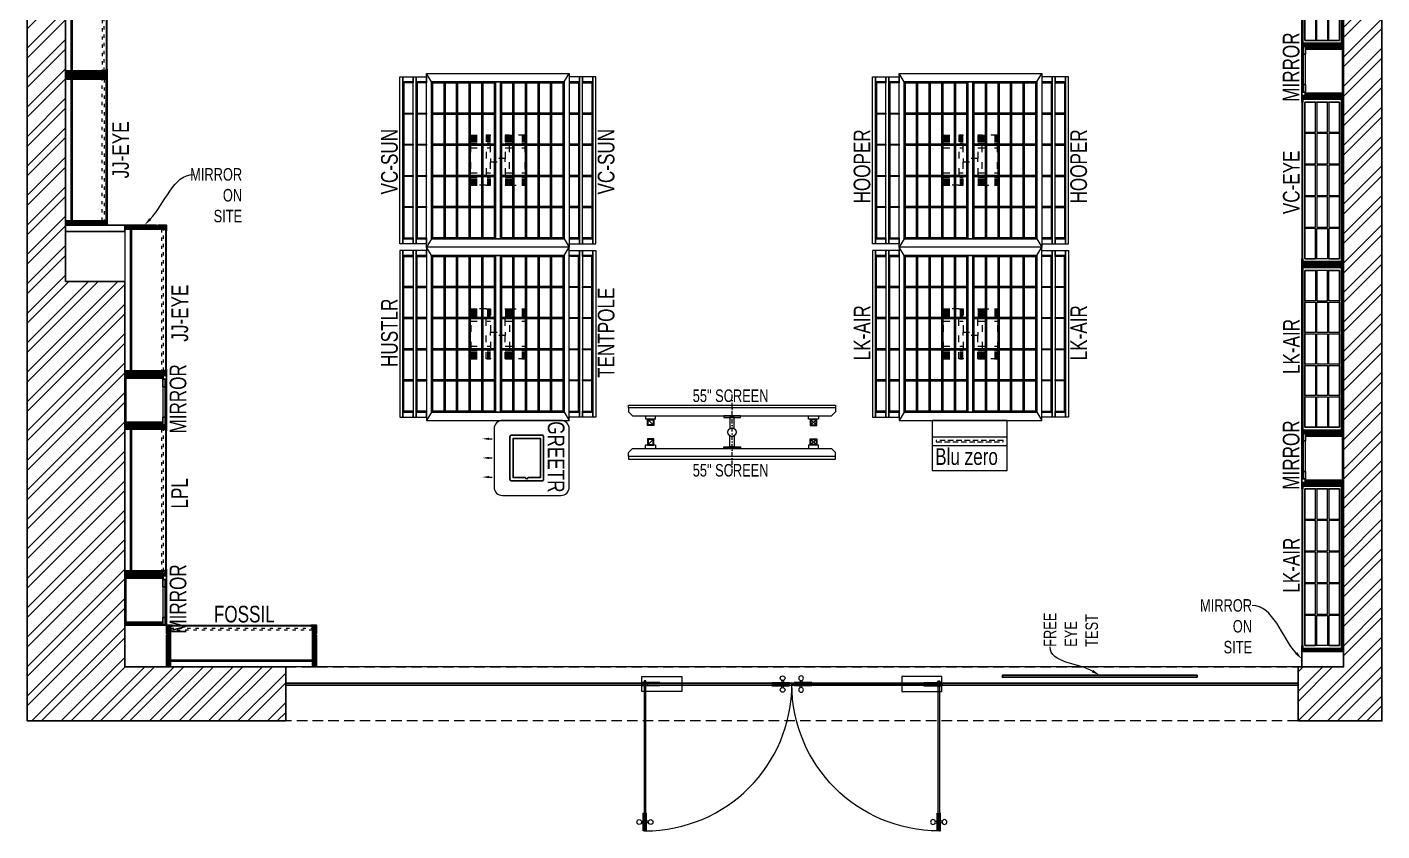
# Model space of a CAD drawing. Header units: feet. Extents: x 9481931 to 9490055, y -6861315 to -6851859.
# Drawn here: x 9481931 to 9490055, y -6861315 to -6856494 of the extents above; entities that cross this region are included whole.
import ezdxf
from ezdxf import colors
from ezdxf.entities.mleader import LeaderData, LeaderLine
from ezdxf.math import Vec2, Vec3

# ---------------------------------------------------------------- set-up
doc = ezdxf.new("R2010")
doc.units = ezdxf.units.FT
doc.header["$LTSCALE"] = 33
doc.header["$MEASUREMENT"] = 0
for name, pattern in [('ACAD_ISO03W100', [30, 12, -18]), ('D10_DASHED', [0.75, 0.5, -0.25]), ('DASHDOT2', [0.5, 0.25, -0.125, 0, -0.125]), ('HIDDEN', [9.525, 6.35, -3.175])]:
    doc.linetypes.add(name, pattern=pattern)
for name, color, linetype, lineweight in [('A-COL', 243, 'Continuous', 9), ('A-Glazing', 4, 'Continuous', 20), ('beam', 90, 'Continuous', 9), ('column hatch', 5, 'Continuous', 0), ('Glazing', 141, 'Continuous', 15), ('LENS-DIM', 252, 'Continuous', 5), ('LENS-FURNITURE', 13, 'Continuous', 9), ('LENS-PARTITION', 21, 'Continuous', 25), ('LENS-TEXT', 31, 'Continuous', 5), ('LENS_TEXT', 31, 'Continuous', 5), ('LK-EQPMT', 3, 'Continuous', 18), ('LK-FF&E FLOOR', 1, 'Continuous', 9), ('LK-FF&E WALL', 1, 'Continuous', 9), ('LK-IT', 3, 'Continuous', 18), ('LN-ELEVATION-1', 81, 'Continuous', 25), ('LN-ELEVATION-2', 103, 'Continuous', 20), ('LN-ELEVATION-3', 125, 'Continuous', 18), ('LN-ELEVATION-4', 145, 'Continuous', 13), ('LN-ELEVATION-5', 167, 'Continuous', 5), ('LN-HATCH', 251, 'Continuous', 0), ('PLANO-CARPET', 3, 'Continuous', 18), ('PLANO-TXT', 252, 'Continuous', 5)]:
    doc.layers.add(name, color=color, linetype=linetype, lineweight=lineweight)
for name, color, linetype in [('A-WALL', 1, 'Continuous'), ('PDF_beam plan', 5, 'Continuous'), ('window', 4, 'Continuous')]:
    doc.layers.add(name, color=color, linetype=linetype)
doc.styles.add('LK TXT', font='GILC____.TTF', dxfattribs={"height": 100})
doc.styles.get("Standard").update_dxf_attribs({"font": 'GILC____.TTF'})
pattern_1 = [(45, (7858558.917, 3503823.203), (-4.4901280605, 4.4901280605), [])]
pattern_2 = [(45, (4208834.247, 1706614.74), (-4.4901280605, 4.4901280605), [])]
pattern_3 = [(45, (4209134.247, 1706614.74), (-4.4901280605, 4.4901280605), [])]

# ---------------------------------------------------------------- blocks, each defined once
blk = doc.blocks.new('VC HD 1010')
at = {"layer": 'LN-HATCH', "ltscale": 0.5}
h = blk.add_hatch(dxfattribs=at)
h.set_pattern_fill('ANSI31', color=256, scale=2)
h.set_pattern_definition([(45, (3761554.586, 1795022.936), (-4.490128061, 4.490128061), [])])
h.paths.add_polyline_path([(-505.2, 24), (-505.2, -166), (-499.2, -166), (-499.2, -176), (-505.2, -176), (-505.2, -220), (-487.2, -220), (-487.2, 24)])
h = blk.add_hatch(dxfattribs=at)
h.set_pattern_fill('ANSI31', color=256, scale=2)
h.set_pattern_definition(pattern_1)
h.paths.add_polyline_path([(504.8, 24), (504.8, -166), (498.8, -166), (498.8, -176), (504.8, -176), (504.8, -220), (486.8, -220), (486.8, 24)])
h = blk.add_hatch(dxfattribs=at)
h.set_pattern_fill('ANSI31', color=256, scale=2)
h.set_pattern_definition([(45, (7858741.917, 3503823.203), (-4.4901280605, 4.4901280605), [])])
h.paths.add_polyline_path([(-470.2, -220), (-470.2, -226), (-505.2, -226), (-505.2, -220)])
h = blk.add_hatch(dxfattribs=at)
h.set_pattern_fill('ANSI31', color=256, scale=2)
h.set_pattern_definition(pattern_1)
h.paths.add_polyline_path([(476.8, -220), (476.8, -226), (511.8, -226), (511.8, -220)])
at = {"layer": 'LN-ELEVATION-1', "ltscale": 0.5}
for points in [[(-505.2, 24), (-505.2, -166), (-499.2, -166), (-499.2, -176), (-505.2, -176), (-505.2, -220), (-487.2, -220), (-487.2, 24)], [(486.8, 12), (-487.2, 12), (-487.2, 18), (486.8, 18)], [(504.8, 24), (504.8, -166), (498.8, -166), (498.8, -176), (504.8, -176), (504.8, -220), (486.8, -220), (486.8, 24)], [(-470.2, -220), (-470.2, -226), (-505.2, -226), (-505.2, -220)], [(469.8, -220), (469.8, -226), (504.8, -226), (504.8, -220)]]:
    blk.add_lwpolyline(points, close=True, dxfattribs=at)
at = {"layer": 'LN-ELEVATION-2', "ltscale": 0.5}
blk.add_lwpolyline([(470.2, 0), (-470.2, 0), (-470.2, -208), (470.2, -208)], close=True, dxfattribs=at)
at = {"layer": 'LN-ELEVATION-3', "ltscale": 0.5}
for p, q in [((-487.2, 24), (486.8, 24)), ((-470.2, -220), (469.8, -220)), ((469.8, -226), (-470.2, -226))]:
    blk.add_line(p, q, dxfattribs=at)
for points in [[(-470.2, 0), (-288.5, 0), (-288.5, -64), (-470.2, -64)], [(-280.5, 0), (-98.8, 0), (-98.8, -64), (-280.5, -64)], [(-90.8, 0), (90.8, 0), (90.8, -64), (-90.8, -64)], [(98.8, 0), (280.5, 0), (280.5, -64), (98.8, -64)], [(288.5, 0), (470.2, 0), (470.2, -64), (288.5, -64)], [(-470.2, -136), (-288.5, -136), (-288.5, -72), (-470.2, -72)], [(-280.5, -72), (-98.8, -72), (-98.8, -136), (-280.5, -136)], [(-90.8, -72), (90.8, -72), (90.8, -136), (-90.8, -136)], [(98.8, -72), (280.5, -72), (280.5, -136), (98.8, -136)], [(288.5, -72), (470.2, -72), (470.2, -136), (288.5, -136)], [(-470.2, -144), (-288.5, -144), (-288.5, -208), (-470.2, -208)], [(-280.5, -144), (-98.8, -144), (-98.8, -208), (-280.5, -208)], [(-90.8, -144), (90.8, -144), (90.8, -208), (-90.8, -208)], [(98.8, -144), (280.5, -144), (280.5, -208), (98.8, -208)], [(288.5, -144), (470.2, -144), (470.2, -208), (288.5, -208)]]:
    blk.add_lwpolyline(points, close=True, dxfattribs=at)
blk = doc.blocks.new('MIRROR')
at = {"layer": 'LN-HATCH', "ltscale": 0.5}
h = blk.add_hatch(dxfattribs=at)
h.set_pattern_fill('ANSI31', color=256, scale=2)
h.set_pattern_definition([(45, (4060433.7416, 1708720.787), (-4.4901280605, 4.4901280605), [])])
h.paths.add_polyline_path([(212.9, 101.3), (230.9, 101.3), (230.9, -127.7), (212.9, -127.7)])
h.paths.add_polyline_path([(230.9, 95.3), (494.9, 95.3), (494.9, 101.3), (230.9, 101.3)])
h.paths.add_polyline_path([(512.9, 101.3), (494.9, 101.3), (494.9, -127.7), (512.9, -127.7)])
at = {"layer": 'Defpoints'}
blk.add_lwpolyline([(512.9, 101.3), (212.9, 101.3), (212.9, -148.7), (512.9, -148.7)], close=True, dxfattribs=at)
at = {"layer": 'LN-ELEVATION-1'}
for points in [[(212.9, 101.3), (230.9, 101.3), (230.9, -127.7), (212.9, -127.7)], [(230.9, 95.3), (494.9, 95.3), (494.9, 101.3), (230.9, 101.3)], [(512.9, 101.3), (494.9, 101.3), (494.9, -127.7), (512.9, -127.7)], [(259.9, -141.7), (259.9, -127.7), (214.9, -127.7), (214.9, -148.7), (223.9, -148.7), (223.9, -147.2), (216.4, -147.2), (216.4, -141.7)], [(442.9, -141.7), (442.9, -127.7), (487.9, -127.7), (487.9, -148.7), (478.9, -148.7), (478.9, -147.2), (486.4, -147.2), (486.4, -141.7)], [(504.9, -148.7), (504.9, -147.2), (509.4, -147.2), (509.4, -129.2), (487.9, -129.2), (487.9, -127.7), (510.9, -127.7), (510.9, -148.7)]]:
    blk.add_lwpolyline(points, close=True, dxfattribs=at)
at = {"layer": 'LN-ELEVATION-2', "color": 4, "lineweight": 0}
blk.add_lwpolyline([(216.4, -141.7), (486.4, -141.7), (486.4, -147.2), (216.4, -147.2)], close=True, dxfattribs=at)
at = {"layer": 'LN-ELEVATION-2'}
blk.add_lwpolyline([(259.9, -141.7), (442.9, -141.7), (442.9, -127.7), (259.9, -127.7)], close=True, dxfattribs=at)
at = {"layer": 'LN-ELEVATION-4', "ltscale": 0.5}
blk.add_line((478.9, -148.7), (223.9, -148.7), dxfattribs=at)
blk = doc.blocks.new('Entrance Door')
at = {"layer": 'Glazing', "ltscale": 111}
blk.add_hatch(color=256, dxfattribs=at).paths.add_polyline_path([(18, -35), (18, -1235), (30, -1235), (30, -35)])
at = {"layer": 'Glazing'}
for p, q in [((30, -54), (18, -66)), ((1118, -31), (1118, -54)), ((1118, -89), (1118, -66)), ((1133, -31), (1133, -54)), ((1133, -89), (1133, -66))]:
    blk.add_line(p, q, dxfattribs=at)
at = {"layer": 'Glazing', "ltscale": 44}
for p, q in [((-5, -1156), (18, -1156)), ((-5, -1171), (18, -1171)), ((53, -1156), (30, -1156)), ((53, -1171), (30, -1171))]:
    blk.add_line(p, q, dxfattribs=at)
at = {"layer": 'Glazing'}
for points in [[(320, -120), (0, -120), (0, 0), (320, 0)], [(0, -54), (142, -54), (142, -47), (0, -47)], [(0, -66), (142, -66), (142, -74), (0, -74)], [(1181, -54), (1038, -54), (1038, -47), (1181, -47)], [(1181, -66), (1038, -66), (1038, -74), (1181, -74)]]:
    blk.add_lwpolyline(points, close=True, dxfattribs=at)
at = {"layer": 'Glazing', "ltscale": 222}
blk.add_lwpolyline([(-2, -66), (1199, -66), (1199, -54), (-2, -54)], close=True, dxfattribs=at)
at = {"layer": 'Glazing', "ltscale": 111}
blk.add_lwpolyline([(18, -35), (18, -1235), (30, -1235), (30, -35)], close=True, dxfattribs=at)
at = {"layer": 'Glazing', "ltscale": 44}
for points in [[(18, -1093), (18, -1235), (10, -1235), (10, -1093)], [(30, -1093), (30, -1235), (37, -1235), (37, -1093)]]:
    blk.add_lwpolyline(points, close=True, dxfattribs=at)
at = {"layer": 'Glazing'}
for centre, radius in [((1125, -14), 19), ((24, -59), 19.8), ((1125, -107), 19)]:
    blk.add_circle(centre, radius, dxfattribs=at)
at = {"layer": 'Glazing', "ltscale": 44}
for centre in [(-22, -1164), (70, -1164)]:
    blk.add_circle(centre, 19, dxfattribs=at)
at = {"layer": 'Glazing', "ltscale": 222}
blk.add_arc((24, -60), 1175, 270, 359.9996, dxfattribs=at)
blk = doc.blocks.new('A$Ca95fa84c')
at = {"layer": 'column hatch'}
h = blk.add_hatch(color=8, dxfattribs=at)
h.dxf.hatch_style = 1
h.paths.add_polyline_path([(-11563.3, 5674.4), (-12275.9, 5674.4), (-12275.9, 4644.3), (-11563.3, 4644.3)])
h = blk.add_hatch(color=8, dxfattribs=at)
h.dxf.hatch_style = 1
h.paths.add_polyline_path([(-4864.5, 4644.4), (-4151.5, 4644.4), (-4151.5, 5674.4), (-4864.5, 5674.4)])
at = {"layer": 'LN-HATCH'}
h = blk.add_hatch(dxfattribs=at)
h.set_pattern_fill('ANSI32', color=256, scale=333, angle=180)
h.set_pattern_definition([(225, (-11199673.97, 5497379), (88.2999593, -88.2999593), []), (225, (-11199732.84, 5497379), (88.2999593, -88.2999593), [])])
h.paths.add_polyline_path([(-11690.3, -486.5), (-12045.9, -486.5), (-12045.9, 4644.3), (-12275.9, 4644.3), (-12275.9, -3121.9), (-10725.1, -3121.9), (-10725.1, -2797.9), (-11690.3, -2797.9)])
h.paths.add_polyline_path([(-4151.5, 4644.4), (-4381.5, 4644.4), (-4381.5, -2797.9), (-4654.5, -2797.9), (-4654.5, -3121.9), (-4151.5, -3121.9)])
h.paths.add_polyline_path([(-4864.5, 5444.4), (-4864.5, 5674.4), (-11563.3, 5674.4), (-11563.3, 5444.4)])
at = {"layer": 'A-COL'}
for p, q in [((-12275.9, 4644.3, -51149.5), (-12275.9, 5674.4, -51149.5)), ((-12275.9, 5674.4, -51149.5), (-11563.3, 5674.4, -51149.5)), ((-11563.3, 4644.3, -51149.5), (-11563.3, 5674.4, -51149.5)), ((-12275.9, 4644.3, -51149.5), (-11563.3, 4644.3, -51149.5))]:
    blk.add_line(p, q, dxfattribs=at)
at = {"layer": 'A-COL', "elevation": -51149.5}
blk.add_lwpolyline([(-4864.5, 4644.4), (-4151.5, 4644.4), (-4151.5, 5674.4), (-4864.5, 5674.4)], close=True, dxfattribs=at)
at = {"layer": 'A-WALL'}
for p, q in [((-12275.9, -3121.9, -51149.5), (-12275.9, 4644.3, -51149.5)), ((-12045.9, -486.5, -51149.5), (-12045.9, 4644.3, -51149.5)), ((-11690.3, -486.5, -51149.5), (-12045.9, -486.5, -51149.5)), ((-11690.3, -2797.9, -51149.5), (-11690.3, -486.5, -51149.5)), ((-10725.1, -2797.9, -51149.5), (-11690.3, -2797.9, -51149.5)), ((-10725.1, -3121.9, -51149.5), (-10725.1, -2797.9, -51149.5)), ((-4654.5, -3121.9, -51149.5), (-4654.5, -2797.9, -51149.5)), ((-4654.5, -2797.9, -51149.5), (-4381.5, -2797.9, -51149.5)), ((-12275.9, -3121.9, -51149.5), (-10725.1, -3121.9, -51149.5)), ((-4654.5, -3121.9, -51149.5), (-4151.5, -3121.9, -51149.5))]:
    blk.add_line(p, q, dxfattribs=at)
at = {"layer": 'A-WALL', "elevation": -51149.5}
for points in [[(-4864.5, 5674.4), (-11563.3, 5674.4), (-11563.3, 5444.4), (-4864.5, 5444.4)], [(-4151.5, 4644.4), (-4381.5, 4644.4), (-4381.5, -2797.9), (-4654.5, -2797.9), (-4654.5, -3121.9), (-4151.5, -3121.9)]]:
    blk.add_lwpolyline(points, close=True, dxfattribs=at)
at = {"layer": 'beam', "linetype": 'HIDDEN', "ltscale": 0.3, "elevation": -51149.5}
blk.add_lwpolyline([(-10725.1, -2797.9), (-4654.5, -2797.9), (-4654.5, -3121.9), (-10725.1, -3121.9)], close=True, dxfattribs=at)
at = {"layer": 'PDF_beam plan', "lineweight": 5}
blk.add_line((-4654.5, -2797.9, -51149.5), (-10725.1, -2797.9, -51149.5), dxfattribs=at)
at = {"layer": 'window'}
for p, q in [((-10725.1, -2894.8, -51149.5), (-4654.5, -2894.8, -51149.5)), ((-10725.1, -2906.8, -51149.5), (-4654.5, -2906.8, -51149.5))]:
    blk.add_line(p, q, dxfattribs=at)
blk = doc.blocks.new('JJ SH 900')
at = {"layer": 'LN-HATCH', "ltscale": 0.5}
h = blk.add_hatch(dxfattribs=at)
h.set_pattern_fill('ANSI31', color=256, scale=50)
h.paths.add_polyline_path([(-911.8, 0), (-911.8, -190), (-905.8, -190), (-905.8, -200), (-911.8, -200), (-911.8, -244), (-886.8, -244), (-886.8, 0)])
h = blk.add_hatch(dxfattribs=at)
h.set_pattern_fill('ANSI31', color=256, scale=2)
h.set_pattern_definition(pattern_2)
h.paths.add_polyline_path([(-11.8, 0), (-11.8, -190), (-17.8, -190), (-17.8, -200), (-11.8, -200), (-11.8, -244), (-36.8, -244), (-36.8, 0)])
h = blk.add_hatch(dxfattribs=at)
h.set_pattern_fill('ANSI31', color=256, scale=2)
h.set_pattern_definition(pattern_3)
h.paths.add_polyline_path([(-36.8, -40), (-886.8, -40), (-886.8, -34), (-36.8, -34)])
h = blk.add_hatch(dxfattribs=at)
h.set_pattern_fill('ANSI31', color=256, scale=2)
h.set_pattern_definition(pattern_3)
h.paths.add_polyline_path([(-876.8, -244), (-876.8, -250), (-911.8, -250), (-911.8, -244)])
h = blk.add_hatch(dxfattribs=at)
h.set_pattern_fill('ANSI31', color=256, scale=2)
h.set_pattern_definition(pattern_2)
h.paths.add_polyline_path([(-46.8, -244), (-46.8, -250), (-11.8, -250), (-11.8, -244)])
at = {"layer": 'LN-ELEVATION-1', "ltscale": 0.5}
for points in [[(-911.8, 0), (-911.8, -190), (-905.8, -190), (-905.8, -200), (-911.8, -200), (-911.8, -244), (-886.8, -244), (-886.8, 0)], [(-11.8, 0), (-11.8, -190), (-17.8, -190), (-17.8, -200), (-11.8, -200), (-11.8, -244), (-36.8, -244), (-36.8, 0)], [(-36.8, -40), (-886.8, -40), (-886.8, -34), (-36.8, -34)], [(-876.8, -244), (-876.8, -250), (-911.8, -250), (-911.8, -244)], [(-46.8, -244), (-46.8, -250), (-11.8, -250), (-11.8, -244)]]:
    blk.add_lwpolyline(points, close=True, dxfattribs=at)
at = {"layer": 'LN-ELEVATION-3', "ltscale": 0.5}
for p, q in [((-886.8, 0), (-36.8, 0)), ((-876.8, -244), (-46.8, -244)), ((-46.8, -250), (-876.8, -250))]:
    blk.add_line(p, q, dxfattribs=at)
at = {"layer": 'LN-ELEVATION-4', "linetype": 'ACAD_ISO03W100', "ltscale": 0.05}
blk.add_lwpolyline([(-886.8, -220), (-36.8, -220), (-36.8, -232), (-886.8, -232)], close=True, dxfattribs=at)
blk = doc.blocks.new('ffgd')
at = {"layer": 'LN-ELEVATION-4', "linetype": 'ACAD_ISO03W100', "ltscale": 0.1}
blk.add_lwpolyline([(0, 47.3), (0, -41.5), (-20, -41.5), (-20, 47.3)], close=True, dxfattribs=at)
at = {"layer": 'LN-ELEVATION-5', "linetype": 'ACAD_ISO03W100', "ltscale": 0.1}
for p, q in [((-159.9, 165.7), (-159.9, 47.3)), ((-159.7, 165.7), (-159.7, 47.3)), ((-159.4, 165.7), (-159.4, 47.3)), ((-159, 165.7), (-159, 47.3)), ((-158.5, 165.7), (-158.5, 47.3)), ((-157.9, 165.7), (-157.9, 47.3)), ((-157.1, 165.7), (-157.1, 47.3)), ((-156.1, 165.7), (-156.1, 47.3)), ((-154.1, 165.7), (-154.1, 47.3)), ((-151.1, 165.7), (-151.1, 47.3)), ((-146.1, 165.7), (-146.1, 47.3)), ((-141.1, 165.7), (-141.1, 47.3)), ((-135.1, 165.7), (-135.1, 47.3)), ((-128.1, 165.7), (-128.1, 47.3)), ((-120.1, 165.7), (-120.1, 47.3)), ((-111.1, 165.7), (-111.1, 47.3)), ((-102.1, 165.7), (-102.1, 47.3)), ((-85, 165.7), (-85, 47.3)), ((65, 165.7), (65, 47.3)), ((82.1, 165.7), (82.1, 47.3)), ((91.1, 165.7), (91.1, 47.3)), ((100.1, 165.7), (100.1, 47.3)), ((108.1, 165.7), (108.1, 47.3)), ((115.1, 165.7), (115.1, 47.3)), ((121.1, 165.7), (121.1, 47.3)), ((126.1, 165.7), (126.1, 47.3)), ((131.1, 165.7), (131.1, 47.3)), ((134.1, 165.7), (134.1, 47.3)), ((136.1, 165.7), (136.1, 47.3)), ((137.1, 165.7), (137.1, 47.3)), ((137.9, 165.7), (137.9, 47.3)), ((138.5, 165.7), (138.5, 47.3)), ((139, 165.7), (139, 47.3)), ((139.4, 165.7), (139.4, 47.3)), ((139.7, 165.7), (139.7, 47.3)), ((139.9, 165.7), (139.9, 47.3)), ((-159.9, -41.5), (-159.9, -159.9)), ((-159.7, -41.5), (-159.7, -159.9)), ((-159.4, -41.5), (-159.4, -159.9)), ((-159, -41.5), (-159, -159.9)), ((-158.5, -41.5), (-158.5, -159.9)), ((-157.9, -41.5), (-157.9, -159.9)), ((-157.1, -41.5), (-157.1, -159.9)), ((-156.1, -41.5), (-156.1, -159.9)), ((-154.1, -41.5), (-154.1, -159.9)), ((-151.1, -41.5), (-151.1, -159.9)), ((-146.1, -41.5), (-146.1, -159.9)), ((-141.1, -41.5), (-141.1, -159.9)), ((-135.1, -41.5), (-135.1, -159.9)), ((-128.1, -41.5), (-128.1, -159.9)), ((-120.1, -41.5), (-120.1, -159.9)), ((-111.1, -41.5), (-111.1, -159.9)), ((-102.1, -41.5), (-102.1, -159.9)), ((-85, -41.5), (-85, -159.9)), ((65, -41.5), (65, -159.9)), ((82.1, -41.5), (82.1, -159.9)), ((91.1, -41.5), (91.1, -159.9)), ((100.1, -41.5), (100.1, -159.9)), ((108.1, -41.5), (108.1, -159.9)), ((115.1, -41.5), (115.1, -159.9)), ((121.1, -41.5), (121.1, -159.9)), ((126.1, -41.5), (126.1, -159.9)), ((131.1, -41.5), (131.1, -159.9)), ((134.1, -41.5), (134.1, -159.9)), ((136.1, -41.5), (136.1, -159.9)), ((137.1, -41.5), (137.1, -159.9)), ((137.9, -41.5), (137.9, -159.9)), ((138.5, -41.5), (138.5, -159.9)), ((139, -41.5), (139, -159.9)), ((139.4, -41.5), (139.4, -159.9)), ((139.7, -41.5), (139.7, -159.9)), ((139.9, -41.5), (139.9, -159.9))]:
    blk.add_line(p, q, dxfattribs=at)
for points in [[(140, 73), (140, 165.7), (-160, 165.7), (-160, 73)], [(140, -67.1), (140, -159.9), (-160, -159.9), (-160, -67.1)]]:
    blk.add_lwpolyline(points, dxfattribs=at)
for points in [[(140, 73), (140, 47.3), (-160, 47.3), (-160, 73)], [(140, -41.5), (140, -67.1), (-160, -67.1), (-160, -41.5)]]:
    blk.add_lwpolyline(points, close=True, dxfattribs=at)
blk = doc.blocks.new('EURO 1040 x 1175')
at = {"layer": 'LN-ELEVATION-1'}
for points in [[(-470, -327.4), (470, -327.4), (470, 467.6), (-470, 467.6)], [(-470, 85.1), (470, 85.1), (470, 467.6), (-470, 467.6)], [(-283.2, 85.1), (-277.2, 85.1), (-277.2, 467.6), (-283.2, 467.6)], [(-96.4, 85.1), (-90.4, 85.1), (-90.4, 467.6), (-96.4, 467.6)], [(90.4, 85.1), (96.4, 85.1), (96.4, 467.6), (90.4, 467.6)], [(277.2, 85.1), (283.2, 85.1), (283.2, 467.6), (277.2, 467.6)], [(-470, 386.6), (-283.2, 386.6), (-283.2, 392.6), (-470, 392.6)], [(-277.2, 386.6), (-96.4, 386.6), (-96.4, 392.6), (-277.2, 392.6)], [(-90.4, 386.6), (90.4, 386.6), (90.4, 392.6), (-90.4, 392.6)], [(96.4, 386.6), (277.2, 386.6), (277.2, 392.6), (96.4, 392.6)], [(283.2, 386.6), (470, 386.6), (470, 392.6), (283.2, 392.6)], [(-470, 311.2), (-283.2, 311.2), (-283.2, 317.2), (-470, 317.2)], [(-277.2, 311.2), (-96.4, 311.2), (-96.4, 317.2), (-277.2, 317.2)], [(-90.4, 311.2), (90.4, 311.2), (90.4, 317.2), (-90.4, 317.2)], [(96.4, 311.2), (277.2, 311.2), (277.2, 317.2), (96.4, 317.2)], [(283.2, 311.2), (470, 311.2), (470, 317.2), (283.2, 317.2)], [(-470, 235.8), (-283.2, 235.8), (-283.2, 241.8), (-470, 241.8)], [(-470, 160.4), (-283.2, 160.4), (-283.2, 166.4), (-470, 166.4)], [(-277.2, 235.8), (-96.4, 235.8), (-96.4, 241.8), (-277.2, 241.8)], [(-277.2, 160.4), (-96.4, 160.4), (-96.4, 166.4), (-277.2, 166.4)], [(-90.4, 235.8), (90.4, 235.8), (90.4, 241.8), (-90.4, 241.8)], [(-90.4, 160.4), (90.4, 160.4), (90.4, 166.4), (-90.4, 166.4)], [(96.4, 235.8), (277.2, 235.8), (277.2, 241.8), (96.4, 241.8)], [(96.4, 160.4), (277.2, 160.4), (277.2, 166.4), (96.4, 166.4)], [(283.2, 235.8), (470, 235.8), (470, 241.8), (283.2, 241.8)], [(283.2, 160.4), (470, 160.4), (470, 166.4), (283.2, 166.4)], [(-470, 85.1), (470, 85.1), (470, 55.1), (-470, 55.1)], [(-470, 55.1), (470, 55.1), (470, -327.4), (-470, -327.4)], [(-283.2, 55.1), (-277.2, 55.1), (-277.2, -327.4), (-283.2, -327.4)], [(-96.4, 55.1), (-90.4, 55.1), (-90.4, -327.4), (-96.4, -327.4)], [(90.4, 55.1), (96.4, 55.1), (96.4, -327.4), (90.4, -327.4)], [(277.2, 55.1), (283.2, 55.1), (283.2, -327.4), (277.2, -327.4)], [(-470, -20.3), (-283.2, -20.3), (-283.2, -26.3), (-470, -26.3)], [(-277.2, -20.3), (-96.4, -20.3), (-96.4, -26.3), (-277.2, -26.3)], [(-90.4, -20.3), (90.4, -20.3), (90.4, -26.3), (-90.4, -26.3)], [(96.4, -20.3), (277.2, -20.3), (277.2, -26.3), (96.4, -26.3)], [(283.2, -20.3), (470, -20.3), (470, -26.3), (283.2, -26.3)], [(-470, -95.7), (-283.2, -95.7), (-283.2, -101.7), (-470, -101.7)], [(-277.2, -95.7), (-96.4, -95.7), (-96.4, -101.7), (-277.2, -101.7)], [(-90.4, -95.7), (90.4, -95.7), (90.4, -101.7), (-90.4, -101.7)], [(96.4, -95.7), (277.2, -95.7), (277.2, -101.7), (96.4, -101.7)], [(283.2, -95.7), (470, -95.7), (470, -101.7), (283.2, -101.7)], [(-470, -171.1), (-283.2, -171.1), (-283.2, -177.1), (-470, -177.1)], [(-277.2, -171.1), (-96.4, -171.1), (-96.4, -177.1), (-277.2, -177.1)], [(-90.4, -171.1), (90.4, -171.1), (90.4, -177.1), (-90.4, -177.1)], [(96.4, -171.1), (277.2, -171.1), (277.2, -177.1), (96.4, -177.1)], [(283.2, -171.1), (470, -171.1), (470, -177.1), (283.2, -177.1)], [(-470, -246.4), (-283.2, -246.4), (-283.2, -252.4), (-470, -252.4)], [(-277.2, -246.4), (-96.4, -246.4), (-96.4, -252.4), (-277.2, -252.4)], [(-90.4, -246.4), (90.4, -246.4), (90.4, -252.4), (-90.4, -252.4)], [(96.4, -246.4), (277.2, -246.4), (277.2, -252.4), (96.4, -252.4)], [(283.2, -246.4), (470, -246.4), (470, -252.4), (283.2, -252.4)]]:
    blk.add_lwpolyline(points, close=True, dxfattribs=at)
for points in [[(-283.2, 461.6), (-464, 461.6), (-464, 317.2)], [(-96.4, 461.6), (-277.2, 461.6)], [(90.4, 461.6), (-90.4, 461.6)], [(277.2, 461.6), (96.4, 461.6)], [(464, 317.2), (464, 461.6), (283.2, 461.6)], [(-464, 311.2), (-464, 241.8)], [(464, 241.8), (464, 311.2)], [(-464, 235.8), (-464, 166.4)], [(464, 166.4), (464, 235.8)], [(-464, 160.4), (-464, 91.1), (-283.2, 91.1)], [(-277.2, 91.1), (-96.4, 91.1)], [(-90.4, 91.1), (90.4, 91.1)], [(96.4, 91.1), (277.2, 91.1)], [(283.2, 91.1), (464, 91.1), (464, 160.4)], [(-464, -20.3), (-464, 49.1), (-283.2, 49.1)], [(-277.2, 49.1), (-96.4, 49.1)], [(-90.4, 49.1), (90.4, 49.1)], [(96.4, 49.1), (277.2, 49.1)], [(283.2, 49.1), (464, 49.1), (464, -20.3)], [(-464, -95.7), (-464, -26.3)], [(464, -26.3), (464, -95.7)], [(-464, -171.1), (-464, -101.7)], [(464, -101.7), (464, -171.1)], [(-283.2, -321.4), (-464, -321.4), (-464, -177.1)], [(464, -177.1), (464, -321.4), (283.2, -321.4)], [(-96.4, -321.4), (-277.2, -321.4)], [(90.4, -321.4), (-90.4, -321.4)], [(277.2, -321.4), (96.4, -321.4)]]:
    blk.add_lwpolyline(points, dxfattribs=at)
at = {"layer": 'LN-ELEVATION-2'}
blk.add_lwpolyline([(-520, -357.4), (520, -357.4), (520, 497.6), (-520, 497.6)], close=True, dxfattribs=at)
for points in [[(-470, 467.6), (-520, 497.6)], [(470, 467.6), (520, 497.6)], [(-470, -327.4), (-520, -357.4)], [(470, -327.4), (520, -357.4)]]:
    blk.add_lwpolyline(points, dxfattribs=at)
at = {"layer": 'LN-ELEVATION-3'}
for points in [[(-500, 559.6), (500, 559.6), (500, 577.6), (-500, 577.6)], [(-500, 497.6), (-470, 497.6), (-470, 559.6), (-500, 559.6)], [(470, 497.6), (500, 497.6), (500, 559.6), (470, 559.6)], [(-500, -357.4), (-470, -357.4), (-470, -419.4), (-500, -419.4)], [(470, -357.4), (500, -357.4), (500, -419.4), (470, -419.4)], [(-500, -419.4), (500, -419.4), (500, -437.4), (-500, -437.4)]]:
    blk.add_lwpolyline(points, close=True, dxfattribs=at)
at = {"layer": 'LN-ELEVATION-4'}
for points in [[(-500, 639.6), (500, 639.6), (500, 657.6), (-500, 657.6)], [(-500, 577.6), (-470, 577.6), (-470, 639.6), (-500, 639.6)], [(470, 577.6), (500, 577.6), (500, 639.6), (470, 639.6)], [(-470, 497.6), (-464, 497.6), (-464, 559.6), (-470, 559.6)], [(-464, 553.6), (-283.2, 553.6), (-283.2, 559.6), (-464, 559.6)], [(-283.2, 497.6), (-277.2, 497.6), (-277.2, 559.6), (-283.2, 559.6)], [(-277.2, 553.6), (-96.4, 553.6), (-96.4, 559.6), (-277.2, 559.6)], [(-96.4, 497.6), (-90.4, 497.6), (-90.4, 559.6), (-96.4, 559.6)], [(-90.4, 553.6), (90.4, 553.6), (90.4, 559.6), (-90.4, 559.6)], [(90.4, 497.6), (96.4, 497.6), (96.4, 559.6), (90.4, 559.6)], [(96.4, 553.6), (277.2, 553.6), (277.2, 559.6), (96.4, 559.6)], [(277.2, 497.6), (283.2, 497.6), (283.2, 559.6), (277.2, 559.6)], [(283.2, 553.6), (464, 553.6), (464, 559.6), (283.2, 559.6)], [(464, 497.6), (470, 497.6), (470, 559.6), (464, 559.6)], [(-470, -357.4), (-464, -357.4), (-464, -419.4), (-470, -419.4)], [(-283.2, -357.4), (-277.2, -357.4), (-277.2, -419.4), (-283.2, -419.4)], [(-96.4, -357.4), (-90.4, -357.4), (-90.4, -419.4), (-96.4, -419.4)], [(90.4, -357.4), (96.4, -357.4), (96.4, -419.4), (90.4, -419.4)], [(277.2, -357.4), (283.2, -357.4), (283.2, -419.4), (277.2, -419.4)], [(464, -357.4), (470, -357.4), (470, -419.4), (464, -419.4)], [(-500, -437.4), (-470, -437.4), (-470, -499.4), (-500, -499.4)], [(-464, -413.4), (-283.2, -413.4), (-283.2, -419.4), (-464, -419.4)], [(-277.2, -413.4), (-96.4, -413.4), (-96.4, -419.4), (-277.2, -419.4)], [(-90.4, -413.4), (90.4, -413.4), (90.4, -419.4), (-90.4, -419.4)], [(96.4, -413.4), (277.2, -413.4), (277.2, -419.4), (96.4, -419.4)], [(283.2, -413.4), (464, -413.4), (464, -419.4), (283.2, -419.4)], [(470, -437.4), (500, -437.4), (500, -499.4), (470, -499.4)], [(-500, -499.4), (500, -499.4), (500, -517.4), (-500, -517.4)]]:
    blk.add_lwpolyline(points, close=True, dxfattribs=at)
at = {"layer": 'LN-ELEVATION-5'}
for points in [[(-470, 577.6), (-464, 577.6), (-464, 639.6), (-470, 639.6)], [(-464, 633.6), (-283.2, 633.6), (-283.2, 639.6), (-464, 639.6)], [(-283.2, 577.6), (-277.2, 577.6), (-277.2, 639.6), (-283.2, 639.6)], [(-277.2, 633.6), (-96.4, 633.6), (-96.4, 639.6), (-277.2, 639.6)], [(-96.4, 577.6), (-90.4, 577.6), (-90.4, 639.6), (-96.4, 639.6)], [(-90.4, 633.6), (90.4, 633.6), (90.4, 639.6), (-90.4, 639.6)], [(90.4, 577.6), (96.4, 577.6), (96.4, 639.6), (90.4, 639.6)], [(96.4, 633.6), (277.2, 633.6), (277.2, 639.6), (96.4, 639.6)], [(277.2, 577.6), (283.2, 577.6), (283.2, 639.6), (277.2, 639.6)], [(283.2, 633.6), (464, 633.6), (464, 639.6), (283.2, 639.6)], [(464, 577.6), (470, 577.6), (470, 639.6), (464, 639.6)], [(-470, -437.4), (-464, -437.4), (-464, -499.4), (-470, -499.4)], [(-283.2, -437.4), (-277.2, -437.4), (-277.2, -499.4), (-283.2, -499.4)], [(-96.4, -437.4), (-90.4, -437.4), (-90.4, -499.4), (-96.4, -499.4)], [(90.4, -437.4), (96.4, -437.4), (96.4, -499.4), (90.4, -499.4)], [(277.2, -437.4), (283.2, -437.4), (283.2, -499.4), (277.2, -499.4)], [(464, -437.4), (470, -437.4), (470, -499.4), (464, -499.4)], [(-464, -493.4), (-283.2, -493.4), (-283.2, -499.4), (-464, -499.4)], [(-277.2, -493.4), (-96.4, -493.4), (-96.4, -499.4), (-277.2, -499.4)], [(-90.4, -493.4), (90.4, -493.4), (90.4, -499.4), (-90.4, -499.4)], [(96.4, -493.4), (277.2, -493.4), (277.2, -499.4), (96.4, -499.4)], [(283.2, -493.4), (464, -493.4), (464, -499.4), (283.2, -499.4)]]:
    blk.add_lwpolyline(points, close=True, dxfattribs=at)
at = {"layer": 'LENS-DIM'}
blk.add_blockref('ffgd', (10, 67.1), dxfattribs=at)
blk = doc.blocks.new('GREETR 450x450')
at = {"layer": 'LN-ELEVATION-1', "linetype": 'ByBlock', "lineweight": -2}
for p, q in [((481.3, 339.7), (461, 339.7)), ((481.3, 225), (461, 225)), ((481.3, 110.3), (461, 110.3))]:
    blk.add_line(p, q, dxfattribs=at)
at = {"layer": 'LN-ELEVATION-1'}
for points in [[(355.5, 98.3), (355.5, 352.3, 0.414214), (345.5, 362.3), (163.5, 362.3, 0.414214), (153.5, 352.3), (153.5, 98.3, 0.414214), (163.5, 88.3), (345.5, 88.3, 0.414214)], [(264, 342.8), (336.5, 342.8), (336.5, 107.8), (172.5, 107.8), (172.5, 342.8), (245, 342.8, 0.327538), (246.9, 344.2, -0.733799), (262.1, 344.2, 0.327538)]]:
    blk.add_lwpolyline(points, format="xyb", close=True, dxfattribs=at)
at = {"layer": 'LN-ELEVATION-1', "linetype": 'ByBlock', "lineweight": -2}
for points in [[(481.3, 346.4), (481.3, 333.1), (521.3, 339.7)], [(481.3, 231.7), (481.3, 218.3), (521.3, 225)], [(481.3, 116.9), (481.3, 103.6), (521.3, 110.3)]]:
    blk.add_solid(points, dxfattribs=at)
at = {"layer": 'LN-ELEVATION-2'}
blk.add_lwpolyline([(50, 0), (400, 0, 0.414214), (450, 50), (450, 400, 0.414214), (400, 450), (50, 450, 0.414214), (0, 400), (0, 50, 0.414214)], format="xyb", close=True, dxfattribs=at)
at = {"layer": 'LENS-TEXT', "color": 0, "linetype": 'Continuous', "ltscale": 3, "insert": (78.9, 218.7), "char_height": 100, "attachment_point": 5, "rotation": 90, "style": 'LK TXT'}
blk.add_mtext_dynamic_manual_height_columns('GREETR', width=353.056, gutter_width=0.5, heights=[0], dxfattribs=at)
blk = doc.blocks.new('BLUE ZERO')
at = {"layer": 'LENS-FURNITURE', "ltscale": 0.5}
for points in [[(86206.7, 120883.4), (86206.7, 120433.4), (85906.7, 120433.4), (85906.7, 120883.4)], [(86106.7, 120883.4), (86106.7, 120433.4), (86056.7, 120433.4), (86056.7, 120883.4)]]:
    blk.add_lwpolyline(points, close=True, dxfattribs=at)
at = {"layer": 'LENS-FURNITURE', "linetype": 'D10_DASHED', "ltscale": 2}
blk.add_lwpolyline([(86085.7, 120858.4), (86085.7, 120458.4), (86077.7, 120458.4), (86077.7, 120858.4)], close=True, dxfattribs=at)
blk = doc.blocks.new('55INCH')
at = {"layer": 'LK-EQPMT', "ltscale": 12}
for p, q in [((2111558.8, 1135690.5), (2111583.2, 1135690.5)), ((2111583.2, 1135690.5), (2111607.7, 1135666)), ((2111607.7, 1134473.9), (2111607.7, 1135666)), ((2111607.7, 1135587.9), (2111627.2, 1135587.9)), ((2111627.2, 1135587.9), (2111627.2, 1135529.3)), ((2111627.2, 1135529.3), (2111607.7, 1135529.3)), ((2111627.2, 1134610.6), (2111607.7, 1134610.6)), ((2111627.2, 1134610.6), (2111627.2, 1134552)), ((2111607.7, 1134552), (2111627.2, 1134552)), ((2111558.8, 1134449.5), (2111583.2, 1134449.5)), ((2111583.2, 1134449.5), (2111607.7, 1134473.9))]:
    blk.add_line(p, q, dxfattribs=at)
at = {"layer": 'LK-EQPMT'}
for p, q in [((2111661.6, 1135543.3), (2111631, 1135573.9)), ((2111661.6, 1135573.9), (2111631, 1135543.3)), ((2111661.6, 1134597.1), (2111631, 1134566.5))]:
    blk.add_line(p, q, dxfattribs=at)
at = {"layer": 'LK-EQPMT', "ltscale": 12}
blk.add_lwpolyline([(2111542.6, 1135690.5), (2111558.8, 1135690.5), (2111558.8, 1134449.5), (2111542.6, 1134449.5)], close=True, dxfattribs=at)
at = {"layer": 'LK-EQPMT'}
for points in [[(2111627.2, 1135577.7), (2111627.2, 1135539.5), (2111665.4, 1135539.5), (2111665.4, 1135577.7)], [(2111631, 1135573.9), (2111631, 1135543.3), (2111661.6, 1135543.3), (2111661.6, 1135573.9)], [(2111627.2, 1134562.7), (2111627.2, 1134600.9), (2111665.4, 1134600.9), (2111665.4, 1134562.7)], [(2111631, 1134566.5), (2111631, 1134597.1), (2111661.6, 1134597.1), (2111661.6, 1134566.5)]]:
    blk.add_lwpolyline(points, close=True, dxfattribs=at)

msp = doc.modelspace()

# ---------------------------------------------------------------- linework, layer by layer
msp.add_lwpolyline([(9488947, -6860381), (9487779, -6860381), (9487779, -6860393), (9488947, -6860393)], close=True)
at = {"layer": 'LENS-PARTITION'}
for points in [[(9482516.3, -6857680.9), (9482160.7, -6857680.9), (9482160.7, -6857719.5), (9482516.3, -6857719.5)], [(9489575.1, -6860238.6), (9489825.1, -6860238.6), (9489825.1, -6860330.9), (9489575.1, -6860330.9)]]:
    msp.add_lwpolyline(points, close=True, dxfattribs=at)
at = {"layer": 'LK-IT', "color": 1, "linetype": 'DASHDOT2', "ltscale": 3}
msp.add_line((9486158, -6859168), (9486158, -6858679), dxfattribs=at)
at = {"layer": 'LK-IT'}
for points in [[(9486208, -6858826.1), (9486108, -6858826.1), (9486108, -6858836.1), (9486208, -6858836.1)], [(9486208, -6859020.9), (9486108, -6859020.9), (9486108, -6859010.9), (9486208, -6859010.9)]]:
    msp.add_lwpolyline(points, close=True, dxfattribs=at)
for points in [[(9486170.5, -6858901.8), (9486170.5, -6858836.1), (9486145.5, -6858836.1), (9486145.5, -6858901.8, -0.267949), (9486170.5, -6858901.8, 1)], [(9486170.5, -6858945.2), (9486170.5, -6859010.9), (9486145.5, -6859010.9), (9486145.5, -6858945.2, 0.267949), (9486170.5, -6858945.2, -1)]]:
    msp.add_lwpolyline(points, format="xyb", dxfattribs=at)
at = {"layer": 'LK-IT', "color": 1}
msp.add_circle((9486158, -6858923.5), 25, dxfattribs=at)

# ---------------------------------------------------------------- block references
at = {"layer": 'A-Glazing', "yscale": 0.7498370315582764, "zscale": 0.7498370315582764}
for p, xscale, rotation in [((9485617.9, -6860388.6), 0.7498370315582764, 1.10906808705e-05), ((9487415.6, -6860388.6), -0.7498370315582764, 359.9999889093191)]:
    msp.add_blockref('Entrance Door', p, dxfattribs=dict(at, xscale=xscale, rotation=rotation))
at = {"layer": 'LK-FF&E FLOOR', "xscale": -1}
for name, p, rotation in [('EURO 1040 x 1175', (9484823.8, -6857292.9), 90), ('EURO 1040 x 1175', (9487657.6, -6857292.9), 90), ('BLUE ZERO', (9366924.6, -6945059.6), 270)]:
    msp.add_blockref(name, p, dxfattribs=dict(at, rotation=rotation))
at = {"layer": 'LK-FF&E FLOOR'}
for name, p, rotation in [('EURO 1040 x 1175', (9484823.8, -6858332.9), 90), ('EURO 1040 x 1175', (9487657.6, -6858332.9), 90), ('GREETR 450x450', (9485181.3, -6858852.9), 180)]:
    msp.add_blockref(name, p, dxfattribs=dict(at, rotation=rotation))
at = {"layer": 'LK-FF&E WALL'}
for name, p, rotation in [('VC HD 1010', (9489801.1, -6856103.7), 270), ('MIRROR', (9489723.7, -6856395.6), 270), ('JJ SH 900', (9482160.7, -6856769.1), 90.00000000000003), ('VC HD 1010', (9489801.1, -6858423.7), 270), ('MIRROR', (9482617.6, -6859093.8), 90.00000000000003), ('MIRROR', (9489723.7, -6858715.6), 270), ('MIRROR', (9482617.6, -6860293.8), 89.99999999999999), ('JJ SH 900', (9482754.5, -6860330.9), 180)]:
    msp.add_blockref(name, p, dxfattribs=dict(at, rotation=rotation))
at = {"layer": 'LK-FF&E WALL', "xscale": -1}
for name, p, rotation in [('JJ SH 900', (9482160.7, -6856792.7), 90), ('VC HD 1010', (9489801.1, -6857413.4), 270), ('JJ SH 900', (9482516.3, -6858592.7), 90), ('JJ SH 900', (9482516.3, -6859792.7), 90), ('VC HD 1010', (9489801.1, -6859733.4), 270)]:
    msp.add_blockref(name, p, dxfattribs=dict(at, rotation=rotation))
at = {"layer": 'LK-IT', "rotation": 270}
msp.add_blockref('55INCH', (8351088, -4747218.4), dxfattribs=at)
at = {"layer": 'LK-IT', "xscale": -1, "rotation": 270}
msp.add_blockref('55INCH', (8351088, -8970628.6), dxfattribs=at)
at = {"layer": 'PLANO-CARPET', "color": 2}
msp.add_blockref('A$Ca95fa84c', (9494206.6, -6857532.9, 51149.5), dxfattribs=at)

# ---------------------------------------------------------------- texts
at = {"layer": 'LENS-TEXT', "color": 0, "linetype": 'Continuous', "ltscale": 3, "char_height": 75, "width": 783.964, "attachment_point": 5, "style": 'LK TXT'}
for insert in [(9486149.5, -6858705.3), (9486149.5, -6859152.3)]:
    msp.add_mtext('\\pt225;55" SCREEN', dxfattribs=dict(at, insert=insert))
at = {"layer": 'LENS_TEXT', "linetype": 'Continuous', "ltscale": 3, "char_height": 100, "width": 324.474, "attachment_point": 5, "rotation": 90, "style": 'LK TXT'}
for insert in [(9489511.2, -6856734, 0), (9482836.3, -6858723.6, 0), (9489511.2, -6859060.5, 0), (9482836.3, -6859923.6, 0)]:
    msp.add_mtext('{\\C7;MIRROR}', dxfattribs=dict(at, insert=insert))
at = {"layer": 'PLANO-TXT', "linetype": 'Continuous', "ltscale": 3, "char_height": 100, "width": 271.785, "attachment_point": 5, "rotation": 90, "style": 'LK TXT'}
for s, insert in [('JJ-EYE', (9482492, -6857230.6, 0)), ('VC-SUN', (9484104.1, -6857301.3, 0)), ('VC-SUN', (9485403.4, -6857301.3, 0)), ('HOOPER', (9486937.9, -6857329.4, 0)), ('HOOPER', (9488237.2, -6857329.4, 0)), ('VC-EYE', (9489512.2, -6857425, 0)), ('JJ-EYE', (9482847.3, -6858209.6, 0)), ('HUSTLR', (9484104.1, -6858327.2, 0)), ('TENTPOLE', (9485403.4, -6858327.2, 0)), ('LK-AIR', (9486937.9, -6858327.2, 0)), ('LK-AIR', (9488237.2, -6858327.2, 0)), ('LK-AIR', (9489512.2, -6858409.4, 0)), ('LPL', (9482845.1, -6859290.1, 0)), ('LK-AIR', (9489512.2, -6859721, 0))]:
    msp.add_mtext(s, dxfattribs=dict(at, insert=insert))
at = {"layer": 'PLANO-TXT', "linetype": 'Continuous', "ltscale": 3, "char_height": 100, "attachment_point": 5, "style": 'LK TXT'}
for s, insert, width in [('\\pt800;Blu zero', (9487564.3, -6859070.4), 510.552), ('FOSSIL', (9483233.2, -6860015.2, 0), 271.785)]:
    msp.add_mtext(s, dxfattribs=dict(at, insert=insert, width=width))

# ---------------------------------------------------------------- leaders
at = {"layer": 'LENS-TEXT', "color": 0, "linetype": 'Continuous', "ltscale": 3}
ml = msp.add_multileader_mtext('Standard', dxfattribs=at)
ml.set_content('\\pxqr,t3;{\\C0;MIRROR ON SITE}', color=1)
ml.set_leader_properties(color=256, linetype='ByLayer', lineweight=-1)
ml.build(insert=Vec2(0, 0))
ml.multileader.update_dxf_attribs({"leader_type": 2, "dogleg_length": 0.36, "arrow_head_size": 50})
ctx = ml.context
ctx.base_point, ctx.char_height, ctx.arrow_head_size, ctx.landing_gap_size, ctx.plane_origin, ctx.plane_x_axis, ctx.plane_y_axis = Vec3(9482930.7, -6857377.5, 47488.1), 75, 50, 0.09, Vec3(9489218.6, -6859019.5, 47488.1), Vec3(0.999999, -0.001097), Vec3(0.001097, 0.999999)
notes = []
notes.append((ctx, [(1, (1, 1, 0), (9482930.3, -6857377.5, 47488.1), (0.999999, -0.001097), 0.36, [(1, [(9482634.7, -6857680.9, 47488.1)], 0, [])])]))
ctx.mtext.insert, ctx.mtext.text_direction, ctx.mtext.rotation, ctx.mtext.width, ctx.mtext.flow_direction = Vec3(9482930.8, -6857339.5, 47488.1), Vec3(0.999999, -0.001097), 6.282088, 289.544, 5
ml = msp.add_multileader_mtext('Standard', dxfattribs=at)
ml.set_content('\\pxqr,t3;{\\C0;MIRROR ON SITE}', color=1)
ml.set_leader_properties(color=256, linetype='ByLayer', lineweight=-1)
ml.build(insert=Vec2(0, 0))
ml.multileader.update_dxf_attribs({"leader_type": 2, "dogleg_length": 0.36, "arrow_head_size": 50})
ctx = ml.context
ctx.base_point, ctx.char_height, ctx.arrow_head_size, ctx.landing_gap_size, ctx.plane_origin, ctx.plane_x_axis, ctx.plane_y_axis = Vec3(9489026.4, -6859963, 47488.1), 75, 50, 0.09, Vec3(9482988.5, -6861369.5, 47488.1), Vec3(0.999999, 0.001097), Vec3(-0.001097, 0.999999)
ctx.text_align_type = 2
notes.append((ctx, [(1, (1, 1, 0), (9489276.7, -6859962.7, 47488.1), (-0.999999, -0.001097), 0.36, [(1, [(9489575.1, -6860284.7, 47488.1)], 0, [])])]))
ctx.mtext.insert, ctx.mtext.text_direction, ctx.mtext.rotation, ctx.mtext.width, ctx.mtext.alignment, ctx.mtext.flow_direction = Vec3(9489276.2, -6859924.7, 47488.1), Vec3(0.999999, 0.001097), 0.001097, 289.544, 3, 5
at = {"layer": 'LENS_TEXT', "color": 1, "linetype": 'Continuous', "ltscale": 3}
ml = msp.add_multileader_mtext('Standard', dxfattribs=at)
ml.set_content('{\\C256;FREE EYE TEST}', color=1)
ml.set_leader_properties(color=256, linetype='ByLayer', lineweight=-1)
ml.build(insert=Vec2(0, 0))
ml.multileader.update_dxf_attribs({"leader_type": 2, "dogleg_length": 0.36, "arrow_head_size": 50})
ctx = ml.context
ctx.base_point, ctx.char_height, ctx.arrow_head_size, ctx.landing_gap_size, ctx.plane_origin, ctx.plane_x_axis, ctx.plane_y_axis = Vec3(9488065.2, -6860210.8), 75, 50, 0.09, Vec3(9486702.8, -6861488.6), Vec3(0, 1), Vec3(-1, 0)
notes.append((ctx, [(0, (1, 1, 0), (9488065.2, -6860211.2), (0, 1), 0.36, [(1, [(9488363, -6860381)], 0, [])])]))
ctx.mtext.insert, ctx.mtext.text_direction, ctx.mtext.rotation, ctx.mtext.width, ctx.mtext.flow_direction = Vec3(9488027.2, -6860210.7), Vec3(0, 1), 1.570796, 354.238, 5
for ctx, leaders in notes:
    for number, flags, end, landing, length, lines in leaders:
        leader = LeaderData()
        leader.index, (leader.has_last_leader_line, leader.has_dogleg_vector, leader.attachment_direction) = number, flags
        leader.last_leader_point, leader.dogleg_vector, leader.dogleg_length = Vec3(end), Vec3(landing), length
        for number, points, colour, breaks in lines:
            line = LeaderLine()
            line.index, line.vertices, line.color, line.breaks = number, Vec3.list(points), colors.encode_raw_color(colour), breaks
            leader.lines.append(line)
        ctx.leaders.append(leader)

doc.saveas('drawing.dxf')
